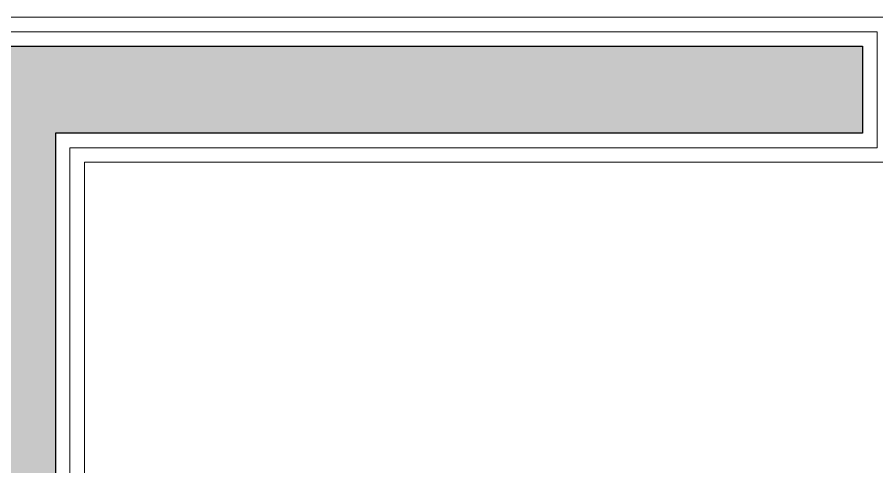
# Model space of a CAD drawing. Header units: inches. Extents: x 211391 to 214260, y -106888 to -102532.
# Drawn here: x 213209.16 to 213253.63, y -104829.29 to -104806.04 of the extents above; entities that cross this region are included whole.
import ezdxf

# ---------------------------------------------------------------- set-up
doc = ezdxf.new("R2010")
doc.units = ezdxf.units.IN
doc.header["$MEASUREMENT"] = 0
for name, color, linetype, lineweight in [('HATCH', 251, 'Continuous', 13), ('STONE', 1, 'Continuous', 18), ('WALL', 5, 'Continuous', 25)]:
    doc.layers.add(name, color=color, linetype=linetype, lineweight=lineweight)

msp = doc.modelspace()

# ---------------------------------------------------------------- hatches: boundary and pattern name
at = {"layer": 'HATCH', "ltscale": 15}
h = msp.add_hatch(color=256, dxfattribs=at)
h.dxf.hatch_style = 1
h.paths.add_polyline_path([(213252.888, -104807.541), (213180.888, -104807.541), (213180.888, -104812.041), (213206.638, -104812.041), (213206.638, -104875.041), (213141.888, -104875.041), (213141.888, -104884.041), (213129.888, -104884.041), (213129.888, -104887.041), (213144.888, -104887.041), (213144.888, -104890.041), (213147.888, -104890.041), (213147.888, -104888.541), (213149.388, -104888.541), (213149.388, -104890.041), (213153.888, -104890.041), (213153.888, -104884.041), (213279.888, -104884.041), (213279.888, -104890.041), (213284.388, -104890.041), (213284.388, -104888.541), (213285.888, -104888.541), (213285.888, -104890.041), (213288.888, -104890.041), (213288.888, -104887.041), (213303.888, -104887.041), (213303.888, -104884.041), (213291.888, -104884.041), (213291.888, -104875.041), (213284.184, -104875.041), (213284.184, -104879.541), (213219.117, -104879.541), (213219.117, -104875.041), (213211.138, -104875.041), (213211.138, -104812.041), (213252.888, -104812.041)])

# ---------------------------------------------------------------- linework, layer by layer
at = {"layer": 'STONE'}
for points in [[(213200.638, -104829.022), (213200.638, -104813.541), (213179.388, -104813.541), (213179.388, -104806.041), (213254.388, -104806.041), (213254.388, -104813.541), (213212.638, -104813.541), (213212.638, -104873.541), (213220.616, -104873.541), (213220.616, -104878.041)], [(213201.388, -104828.272), (213201.388, -104812.791), (213180.138, -104812.791), (213180.138, -104806.791), (213253.638, -104806.791), (213253.638, -104812.791), (213211.888, -104812.791), (213211.888, -104874.291), (213219.866, -104874.291), (213219.866, -104878.791), (213283.433, -104878.791)]]:
    msp.add_lwpolyline(points, dxfattribs=at)
at = {"layer": 'WALL', "ltscale": 20}
for p, q in [((213180.888, -104807.541), (213252.888, -104807.541)), ((213252.888, -104807.541), (213252.888, -104812.041)), ((213252.888, -104812.041), (213211.138, -104812.041)), ((213211.138, -104812.041), (213211.138, -104875.041))]:
    msp.add_line(p, q, dxfattribs=at)

doc.saveas('drawing.dxf')
